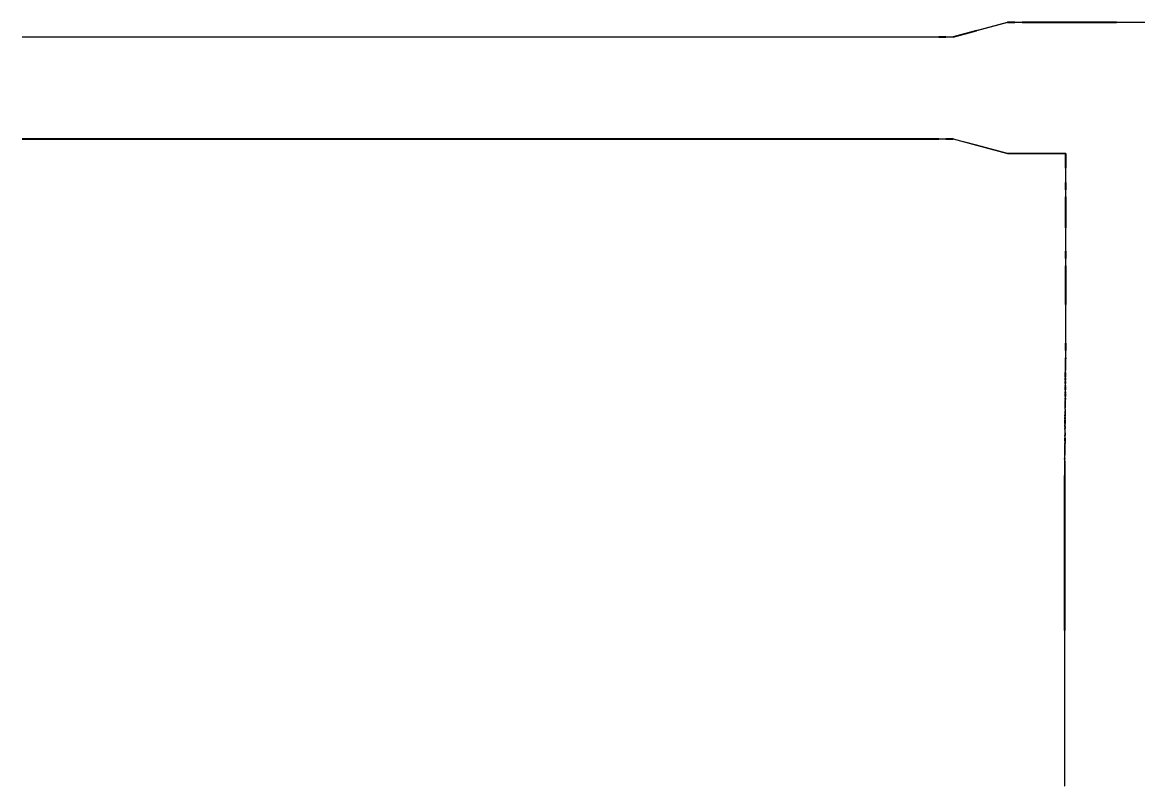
# Model space of a CAD drawing. Header units: metres. Extents: x 2 to 41.4, y 0.9 to 39.
# Drawn here: x 5.877 to 9.717, y 12.999 to 15.625 of the extents above; entities that cross this region are included whole.
import ezdxf

# ---------------------------------------------------------------- set-up
doc = ezdxf.new("R2010")
doc.units = ezdxf.units.M
doc.layers.add('BSA_MATERIAL_SECTION', color=7, linetype='Continuous')

msp = doc.modelspace()

# ---------------------------------------------------------------- linework, layer by layer
at = {"layer": 'BSA_MATERIAL_SECTION'}
for p, q in [((9.1592, 15.5962), (9.0792, 15.5747)), ((9.0792, 15.5739), (9.1592, 15.5953)), ((9.1592, 15.5962), (9.2658, 15.6247)), ((9.2658, 15.6239), (9.1592, 15.5953)), ((9.2908, 15.6247), (9.2658, 15.6247)), ((9.2658, 15.6239), (9.2908, 15.6239)), ((9.2908, 15.6247), (9.3158, 15.6247)), ((9.3158, 15.6239), (9.2908, 15.6239)), ((9.6408, 15.6247), (9.3158, 15.6247)), ((9.3158, 15.6247), (9.3158, 15.6243)), ((9.3158, 15.6243), (9.3158, 15.6247)), ((9.3158, 15.6239), (9.3158, 15.6243)), ((9.3158, 15.6243), (9.3158, 15.6239)), ((9.3158, 15.6239), (9.6408, 15.6239)), ((9.6408, 15.6247), (9.9658, 15.6247)), ((9.9658, 15.6239), (9.6408, 15.6239)), ((5.8775, 15.5747), (9.0292, 15.5747)), ((9.0292, 15.5739), (5.8775, 15.5739)), ((9.0542, 15.5747), (9.0292, 15.5747)), ((9.0292, 15.5747), (9.0292, 15.5743)), ((9.0292, 15.5743), (9.0292, 15.5747)), ((9.0292, 15.5739), (9.0292, 15.5743)), ((9.0292, 15.5743), (9.0292, 15.5739)), ((9.0292, 15.5739), (9.0542, 15.5739)), ((9.0542, 15.5747), (9.0792, 15.5747)), ((9.0792, 15.5739), (9.0542, 15.5739)), ((9.0292, 15.2239), (5.8775, 15.2239)), ((5.8775, 15.2231), (9.0292, 15.2231)), ((9.0292, 15.2239), (9.0542, 15.2239)), ((9.0292, 15.2235), (9.0292, 15.2239)), ((9.0292, 15.2239), (9.0292, 15.2235)), ((9.0292, 15.2235), (9.0292, 15.2231)), ((9.0292, 15.2231), (9.0292, 15.2235)), ((9.0542, 15.2231), (9.0292, 15.2231)), ((9.0792, 15.2239), (9.0542, 15.2239)), ((9.0542, 15.2231), (9.0792, 15.2231)), ((9.0792, 15.2239), (9.1592, 15.2025)), ((9.1592, 15.2017), (9.0792, 15.2231)), ((9.2658, 15.1739), (9.1592, 15.2025)), ((9.1592, 15.2017), (9.2658, 15.1731)), ((9.2658, 15.1739), (9.2908, 15.1739)), ((9.2908, 15.1731), (9.2658, 15.1731)), ((9.3158, 15.1739), (9.2908, 15.1739)), ((9.2908, 15.1731), (9.3158, 15.1731)), ((9.3158, 15.1735), (9.3158, 15.1739)), ((9.3158, 15.1739), (9.3908, 15.1739)), ((9.3158, 15.1739), (9.3158, 15.1735)), ((9.3158, 15.1735), (9.3158, 15.1731)), ((9.3158, 15.1731), (9.3158, 15.1735)), ((9.3904, 15.1731), (9.3158, 15.1731)), ((9.3904, 15.1731), (9.465, 15.1731)), ((9.4658, 15.1739), (9.3908, 15.1739)), ((9.465, 15.1235), (9.465, 15.1731)), ((9.4658, 15.1739), (9.4658, 15.1239)), ((9.465, 15.1235), (9.465, 15.0739)), ((9.4658, 15.0739), (9.4658, 15.1239)), ((9.4654, 15.0739), (9.465, 15.0739)), ((9.4654, 15.0739), (9.465, 15.0739)), ((9.465, 15.0489), (9.465, 15.0739)), ((9.4654, 15.0739), (9.4658, 15.0739)), ((9.4654, 15.0739), (9.4658, 15.0739)), ((9.4658, 15.0739), (9.4658, 15.0489)), ((9.465, 15.0489), (9.465, 15.0239)), ((9.465, 14.9173), (9.465, 15.0239)), ((9.4658, 15.0239), (9.4658, 15.0489)), ((9.4658, 15.0239), (9.4658, 14.9173)), ((9.465, 14.9173), (9.465, 14.8373)), ((9.4658, 14.8373), (9.4658, 14.9173)), ((9.465, 14.8123), (9.465, 14.8373)), ((9.4658, 14.8373), (9.4658, 14.8123)), ((9.465, 14.8123), (9.465, 14.7873)), ((9.465, 14.7873), (9.4654, 14.7873)), ((9.465, 14.6543), (9.465, 14.7873)), ((9.465, 14.7873), (9.4654, 14.7873)), ((9.4658, 14.7873), (9.4654, 14.7873)), ((9.4658, 14.7873), (9.4654, 14.7873)), ((9.4658, 14.7873), (9.4658, 14.8123)), ((9.4658, 14.7873), (9.4658, 14.6543)), ((9.465, 14.6543), (9.465, 14.5213)), ((9.4658, 14.5213), (9.4658, 14.6543)), ((9.465, 14.4963), (9.465, 14.5213)), ((9.4654, 14.5213), (9.465, 14.5213)), ((9.4654, 14.5213), (9.465, 14.5213)), ((9.4654, 14.5213), (9.4658, 14.5213)), ((9.4654, 14.5213), (9.4658, 14.5213)), ((9.4658, 14.5213), (9.4658, 14.4963)), ((9.465, 14.4963), (9.465, 14.4713)), ((9.4658, 14.4713), (9.4658, 14.4963)), ((9.4648, 14.4404), (9.4647, 14.4378)), ((9.4647, 14.4268), (9.4647, 14.4378)), ((9.4648, 14.4504), (9.4649, 14.4548)), ((9.4648, 14.4504), (9.4648, 14.4476)), ((9.4648, 14.4404), (9.4648, 14.4476)), ((9.4649, 14.4636), (9.465, 14.4682)), ((9.4649, 14.4636), (9.4649, 14.4608)), ((9.4649, 14.4608), (9.4649, 14.4576)), ((9.4649, 14.4548), (9.4649, 14.4576)), ((9.465, 14.4713), (9.465, 14.4713)), ((9.465, 14.4713), (9.465, 14.4713)), ((9.465, 14.4712), (9.465, 14.4713)), ((9.465, 14.4712), (9.465, 14.4701)), ((9.465, 14.4712), (9.465, 14.4712)), ((9.465, 14.4699), (9.465, 14.4701)), ((9.465, 14.4682), (9.465, 14.4699)), ((9.4655, 14.4378), (9.4656, 14.4404)), ((9.4655, 14.4378), (9.4655, 14.4268)), ((9.4657, 14.4548), (9.4656, 14.4504)), ((9.4656, 14.4476), (9.4656, 14.4504)), ((9.4656, 14.4476), (9.4656, 14.4404)), ((9.4658, 14.4682), (9.4657, 14.4636)), ((9.4657, 14.4608), (9.4657, 14.4636)), ((9.4657, 14.4576), (9.4657, 14.4608)), ((9.4657, 14.4576), (9.4657, 14.4548)), ((9.4658, 14.4713), (9.4658, 14.4713)), ((9.4658, 14.4713), (9.4658, 14.4713)), ((9.4658, 14.4713), (9.4658, 14.4712)), ((9.4658, 14.4701), (9.4658, 14.4712)), ((9.4658, 14.4712), (9.4658, 14.4712)), ((9.4658, 14.4701), (9.4658, 14.4699)), ((9.4658, 14.4699), (9.4658, 14.4682)), ((9.4645, 14.4046), (9.4644, 14.4002)), ((9.4644, 14.3967), (9.4644, 14.4002)), ((9.4645, 14.4129), (9.4646, 14.4205)), ((9.4645, 14.4095), (9.4645, 14.4129)), ((9.4645, 14.4046), (9.4645, 14.4095)), ((9.4647, 14.4268), (9.4646, 14.4249)), ((9.4646, 14.4249), (9.4646, 14.4243)), ((9.4646, 14.4243), (9.4646, 14.4205)), ((9.4652, 14.4002), (9.4653, 14.4046)), ((9.4652, 14.4002), (9.4652, 14.3967)), ((9.4654, 14.4205), (9.4653, 14.4129)), ((9.4653, 14.4129), (9.4653, 14.4095)), ((9.4653, 14.4095), (9.4653, 14.4046)), ((9.4654, 14.4249), (9.4655, 14.4268)), ((9.4654, 14.4243), (9.4654, 14.4249)), ((9.4654, 14.4205), (9.4654, 14.4243)), ((9.4641, 14.3602), (9.4642, 14.3697)), ((9.4641, 14.3602), (9.4641, 14.3541)), ((9.4642, 14.3716), (9.4643, 14.3752)), ((9.4642, 14.3716), (9.4642, 14.3707)), ((9.4642, 14.3707), (9.4642, 14.3697)), ((9.4643, 14.3863), (9.4644, 14.3888)), ((9.4643, 14.3824), (9.4643, 14.3863)), ((9.4643, 14.3824), (9.4643, 14.3752)), ((9.4644, 14.3935), (9.4644, 14.3967)), ((9.4644, 14.3935), (9.4644, 14.3888)), ((9.465, 14.3697), (9.4649, 14.3602)), ((9.4649, 14.3541), (9.4649, 14.3602)), ((9.4651, 14.3752), (9.465, 14.3716)), ((9.465, 14.3707), (9.465, 14.3716)), ((9.465, 14.3697), (9.465, 14.3707)), ((9.4652, 14.3888), (9.4651, 14.3863)), ((9.4651, 14.3863), (9.4651, 14.3824)), ((9.4651, 14.3752), (9.4651, 14.3824)), ((9.4652, 14.3967), (9.4652, 14.3935)), ((9.4652, 14.3888), (9.4652, 14.3935)), ((9.4639, 14.3268), (9.4638, 14.3225)), ((9.4638, 14.3219), (9.4638, 14.3225)), ((9.4638, 14.3215), (9.4638, 14.3219)), ((9.4638, 14.3215), (9.4638, 14.3194)), ((9.464, 14.3379), (9.4639, 14.3347)), ((9.4639, 14.3347), (9.4639, 14.3316)), ((9.4639, 14.3293), (9.4639, 14.3316)), ((9.4639, 14.3268), (9.4639, 14.3293)), ((9.4641, 14.3503), (9.464, 14.3481)), ((9.464, 14.3468), (9.464, 14.3481)), ((9.464, 14.3435), (9.464, 14.3468)), ((9.464, 14.3379), (9.464, 14.3435)), ((9.4641, 14.3523), (9.4641, 14.3541)), ((9.4641, 14.3503), (9.4641, 14.3523)), ((9.4646, 14.3225), (9.4647, 14.3268)), ((9.4646, 14.3225), (9.4646, 14.3219)), ((9.4646, 14.3219), (9.4646, 14.3215)), ((9.4646, 14.3194), (9.4646, 14.3215)), ((9.4647, 14.3347), (9.4648, 14.3379)), ((9.4647, 14.3316), (9.4647, 14.3347)), ((9.4647, 14.3316), (9.4647, 14.3293)), ((9.4647, 14.3293), (9.4647, 14.3268)), ((9.4648, 14.3481), (9.4649, 14.3503)), ((9.4648, 14.3481), (9.4648, 14.3468)), ((9.4648, 14.3468), (9.4648, 14.3435)), ((9.4648, 14.3435), (9.4648, 14.3379)), ((9.4649, 14.3541), (9.4649, 14.3523)), ((9.4649, 14.3523), (9.4649, 14.3503)), ((9.4635, 14.2856), (9.4636, 14.288)), ((9.4635, 14.2856), (9.4635, 14.2852)), ((9.4635, 14.2852), (9.4635, 14.285)), ((9.4635, 14.2814), (9.4635, 14.285)), ((9.4637, 14.3009), (9.4636, 14.2986)), ((9.4636, 14.2984), (9.4636, 14.2986)), ((9.4636, 14.2981), (9.4636, 14.2984)), ((9.4636, 14.2935), (9.4636, 14.2981)), ((9.4636, 14.2935), (9.4636, 14.288)), ((9.4637, 14.3112), (9.4638, 14.3124)), ((9.4637, 14.3102), (9.4637, 14.3112)), ((9.4637, 14.3102), (9.4637, 14.3068)), ((9.4637, 14.3029), (9.4637, 14.3068)), ((9.4637, 14.3029), (9.4637, 14.3027)), ((9.4637, 14.3027), (9.4637, 14.3021)), ((9.4637, 14.3009), (9.4637, 14.3021)), ((9.4638, 14.3184), (9.4638, 14.3194)), ((9.4638, 14.3184), (9.4638, 14.3124)), ((9.4644, 14.288), (9.4643, 14.2856)), ((9.4643, 14.2852), (9.4643, 14.2856)), ((9.4643, 14.285), (9.4643, 14.2852)), ((9.4643, 14.285), (9.4643, 14.2814)), ((9.4644, 14.2986), (9.4645, 14.3009)), ((9.4644, 14.2986), (9.4644, 14.2984)), ((9.4644, 14.2984), (9.4644, 14.2981)), ((9.4644, 14.2935), (9.4644, 14.2981)), ((9.4644, 14.2935), (9.4644, 14.288)), ((9.4646, 14.3124), (9.4645, 14.3112)), ((9.4645, 14.3112), (9.4645, 14.3102)), ((9.4645, 14.3068), (9.4645, 14.3102)), ((9.4645, 14.3068), (9.4645, 14.3029)), ((9.4645, 14.3027), (9.4645, 14.3029)), ((9.4645, 14.3021), (9.4645, 14.3027)), ((9.4645, 14.3021), (9.4645, 14.3009)), ((9.4646, 14.3194), (9.4646, 14.3184)), ((9.4646, 14.3124), (9.4646, 14.3184)), ((9.4632, 14.2461), (9.4633, 14.2511)), ((9.4632, 14.2461), (9.4632, 14.244)), ((9.4633, 14.2595), (9.4634, 14.2627)), ((9.4633, 14.2595), (9.4633, 14.258)), ((9.4633, 14.258), (9.4633, 14.2565)), ((9.4633, 14.2536), (9.4633, 14.2565)), ((9.4633, 14.2536), (9.4633, 14.2532)), ((9.4633, 14.2517), (9.4633, 14.2532)), ((9.4633, 14.2517), (9.4633, 14.2511)), ((9.4634, 14.2736), (9.4635, 14.2755)), ((9.4634, 14.2716), (9.4634, 14.2736)), ((9.4634, 14.2716), (9.4634, 14.2693)), ((9.4634, 14.2693), (9.4634, 14.268)), ((9.4634, 14.2661), (9.4634, 14.268)), ((9.4634, 14.2661), (9.4634, 14.2646)), ((9.4634, 14.2638), (9.4634, 14.2646)), ((9.4634, 14.2627), (9.4634, 14.2638)), ((9.4635, 14.2814), (9.4635, 14.2808)), ((9.4635, 14.2796), (9.4635, 14.2808)), ((9.4635, 14.2774), (9.4635, 14.2796)), ((9.4635, 14.2774), (9.4635, 14.2755)), ((9.4641, 14.2511), (9.464, 14.2461)), ((9.464, 14.244), (9.464, 14.2461)), ((9.4642, 14.2627), (9.4641, 14.2595)), ((9.4641, 14.258), (9.4641, 14.2595)), ((9.4641, 14.2565), (9.4641, 14.258)), ((9.4641, 14.2565), (9.4641, 14.2536)), ((9.4641, 14.2532), (9.4641, 14.2536)), ((9.4641, 14.2532), (9.4641, 14.2517)), ((9.4641, 14.2511), (9.4641, 14.2517)), ((9.4643, 14.2755), (9.4642, 14.2736)), ((9.4642, 14.2736), (9.4642, 14.2716)), ((9.4642, 14.2693), (9.4642, 14.2716)), ((9.4642, 14.268), (9.4642, 14.2693)), ((9.4642, 14.268), (9.4642, 14.2661)), ((9.4642, 14.2646), (9.4642, 14.2661)), ((9.4642, 14.2646), (9.4642, 14.2638)), ((9.4642, 14.2638), (9.4642, 14.2627)), ((9.4643, 14.2808), (9.4643, 14.2814)), ((9.4643, 14.2808), (9.4643, 14.2796)), ((9.4643, 14.2796), (9.4643, 14.2774)), ((9.4643, 14.2755), (9.4643, 14.2774)), ((9.463, 14.2123), (9.4629, 14.205)), ((9.4631, 14.2255), (9.463, 14.2211)), ((9.463, 14.2211), (9.463, 14.2123)), ((9.4631, 14.2342), (9.4632, 14.239)), ((9.4631, 14.2342), (9.4631, 14.2291)), ((9.4631, 14.2255), (9.4631, 14.2291)), ((9.4632, 14.2431), (9.4632, 14.244)), ((9.4632, 14.2428), (9.4632, 14.2431)), ((9.4632, 14.2428), (9.4632, 14.2413)), ((9.4632, 14.2413), (9.4632, 14.2392)), ((9.4632, 14.239), (9.4632, 14.2392)), ((9.4638, 14.2123), (9.4637, 14.205)), ((9.4638, 14.2211), (9.4639, 14.2255)), ((9.4638, 14.2123), (9.4638, 14.2211)), ((9.4639, 14.2342), (9.464, 14.239)), ((9.4639, 14.2342), (9.4639, 14.2291)), ((9.4639, 14.2255), (9.4639, 14.2291)), ((9.464, 14.244), (9.464, 14.2431)), ((9.464, 14.2431), (9.464, 14.2428)), ((9.464, 14.2413), (9.464, 14.2428)), ((9.464, 14.2392), (9.464, 14.2413)), ((9.464, 14.2392), (9.464, 14.239)), ((9.4627, 14.175), (9.4626, 14.1728)), ((9.4626, 14.1728), (9.4626, 14.1684)), ((9.4626, 14.1625), (9.4626, 14.1684)), ((9.4627, 14.1849), (9.4628, 14.1881)), ((9.4627, 14.1838), (9.4627, 14.1849)), ((9.4627, 14.1838), (9.4627, 14.1816)), ((9.4627, 14.1816), (9.4627, 14.1772)), ((9.4627, 14.175), (9.4627, 14.1772)), ((9.4629, 14.2013), (9.4628, 14.1947)), ((9.4628, 14.1881), (9.4628, 14.1947)), ((9.4629, 14.2031), (9.4629, 14.205)), ((9.4629, 14.2013), (9.4629, 14.2031)), ((9.4634, 14.1728), (9.4635, 14.175)), ((9.4634, 14.1684), (9.4634, 14.1728)), ((9.4634, 14.1684), (9.4634, 14.1625)), ((9.4636, 14.1881), (9.4635, 14.1849)), ((9.4635, 14.1849), (9.4635, 14.1838)), ((9.4635, 14.1816), (9.4635, 14.1838)), ((9.4635, 14.1816), (9.4635, 14.1772)), ((9.4635, 14.175), (9.4635, 14.1772)), ((9.4636, 14.1947), (9.4637, 14.2013)), ((9.4636, 14.1947), (9.4636, 14.1881)), ((9.4637, 14.2031), (9.4637, 14.205)), ((9.4637, 14.2013), (9.4637, 14.2031)), ((9.4624, 14.1355), (9.4623, 14.1333)), ((9.4623, 14.1333), (9.4623, 14.1289)), ((9.4623, 14.1289), (9.4623, 14.1245)), ((9.4625, 14.1479), (9.4624, 14.142)), ((9.4624, 14.1355), (9.4624, 14.142)), ((9.4625, 14.1596), (9.4626, 14.1625)), ((9.4625, 14.1581), (9.4625, 14.1596)), ((9.4625, 14.1581), (9.4625, 14.1552)), ((9.4625, 14.1523), (9.4625, 14.1552)), ((9.4625, 14.1508), (9.4625, 14.1523)), ((9.4625, 14.1479), (9.4625, 14.1508)), ((9.4631, 14.1333), (9.4632, 14.1355)), ((9.4631, 14.1289), (9.4631, 14.1333)), ((9.4631, 14.1245), (9.4631, 14.1289)), ((9.4632, 14.142), (9.4633, 14.1479)), ((9.4632, 14.142), (9.4632, 14.1355)), ((9.4634, 14.1625), (9.4633, 14.1596)), ((9.4633, 14.1596), (9.4633, 14.1581)), ((9.4633, 14.1552), (9.4633, 14.1581)), ((9.4633, 14.1552), (9.4633, 14.1523)), ((9.4633, 14.1523), (9.4633, 14.1508)), ((9.4633, 14.1508), (9.4633, 14.1479)), ((9.4623, 14.1223), (9.4622, 14.1157)), ((9.4622, 14.1157), (9.4622, 14.0657)), ((9.4623, 14.1223), (9.4623, 14.1245)), ((9.463, 14.1157), (9.4631, 14.1223)), ((9.463, 14.1157), (9.463, 14.0657)), ((9.4631, 14.1245), (9.4631, 14.1223)), ((9.4622, 14.0657), (9.4626, 14.0657)), ((9.4622, 13.5323), (9.4622, 14.0657)), ((9.4626, 14.0657), (9.4622, 14.0657)), ((9.463, 14.0657), (9.4626, 14.0657)), ((9.4626, 14.0657), (9.463, 14.0657)), ((9.463, 14.0657), (9.463, 13.5323)), ((9.4622, 13.5323), (9.4622, 12.9989)), ((9.463, 12.9989), (9.463, 13.5323)), ((9.4622, 12.9989), (9.4626, 12.9989)), ((9.463, 12.9989), (9.4626, 12.9989))]:
    msp.add_line(p, q, dxfattribs=at)

doc.saveas('drawing.dxf')
